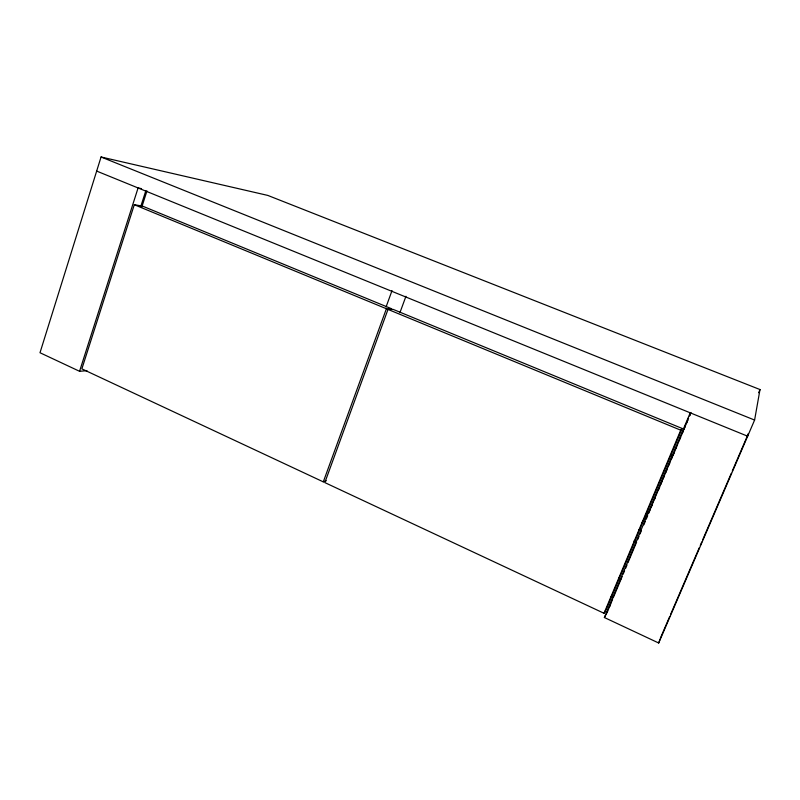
<?xml version="1.0" encoding="UTF-8"?>
<svg xmlns="http://www.w3.org/2000/svg" width="800" height="800" viewBox="0 0 800 800"><rect width="100%" height="100%" fill="white"/><g stroke="black" fill="none" stroke-linecap="round" stroke-linejoin="round"><path stroke-width="1.2" d="M690.22 412.81L604.38 617.52L658.7 643.01L754.6 420.06L760 389.55L267.82 195.42L101.06 156.99L40 352.74L79.56 371.3L86.95 370.67M748.16 433.79L747.66 436.21L96.67 171.09M79.56 371.3L138.08 187.96L141.56 188.64M134.3 204.72L386.4 308.74L391.7 308.79L142.46 206.09L134.3 204.72L81.87 368.86L323.3 481.87L326.3 480.74M140.89 206.11L145.82 190.73M141.72 207.29L146.97 190.93M658.7 643.01L660.04 639.15M386.07 306.95L392.02 290.61M323.3 481.87L386.4 308.74M388 309.41L324.83 482.59L604.02 613.28L606.46 608.95L682.1 428.45L393.29 309.44L388 309.41L680.73 430.19L682.1 428.45M399.93 312.67L405.95 296.28M604.02 613.28L680.73 430.19M650.28 509.1L672.44 456.28M608.73 608.55L610.17 605.11M611.14 602.82L612.58 599.38M613.54 597.08L622.2 576.44M623.16 574.15L624.6 570.71M625.56 568.42L627.01 564.98M627.97 562.68L636.63 542.04M637.59 539.75L639.03 536.31M639.99 534.02L641.44 530.58M643.84 524.84L645.28 521.4M646.25 519.11L647.69 515.67M648.65 513.38L650.09 509.94M651.05 507.64L652.5 504.2M654.42 499.61L655.38 497.32M658.27 490.44L659.71 487M660.67 484.71L662.12 481.27M663.08 478.97L664.52 475.53M665.48 473.24L666.93 469.8M668.85 465.21L669.81 462.92M671.25 459.48L674.14 452.6M675.1 450.31L676.55 446.87M677.51 444.57L678.95 441.13M679.91 438.84L681.35 435.4M682.32 433.11L688.57 418.2M689.53 415.91L690.97 412.47M608.57 609.13L607.15 612.52L604.89 611.47M609.52 606.87L610.94 603.47M673.47 454.41L674.9 450.99M675.86 448.71L677.29 445.3M679.2 440.74L680.64 437.32M681.59 435.04L683.03 431.62M683.98 429.34L685.42 425.92M686.37 423.64L687.8 420.23M689.72 415.67L690.67 413.39M758.64 392.72L760 389.55M660.37 638.19L669.73 616.43M670.72 614.14L699.28 547.72M700.27 545.43L701.75 541.99M702.73 539.7L731.3 473.28M732.29 470.99L748.05 434.34M604.38 617.52L606.81 613.14M641.95 522.81L649.8 510.25M101.06 156.99L754.6 420.06M670.69 454.59L672.99 455.55M638.81 529.54L641.1 530.55M633.95 541.06L636.23 542.07M618.65 578.14L620.92 579.18M611.05 596.77L613.32 597.82"/></g></svg>
